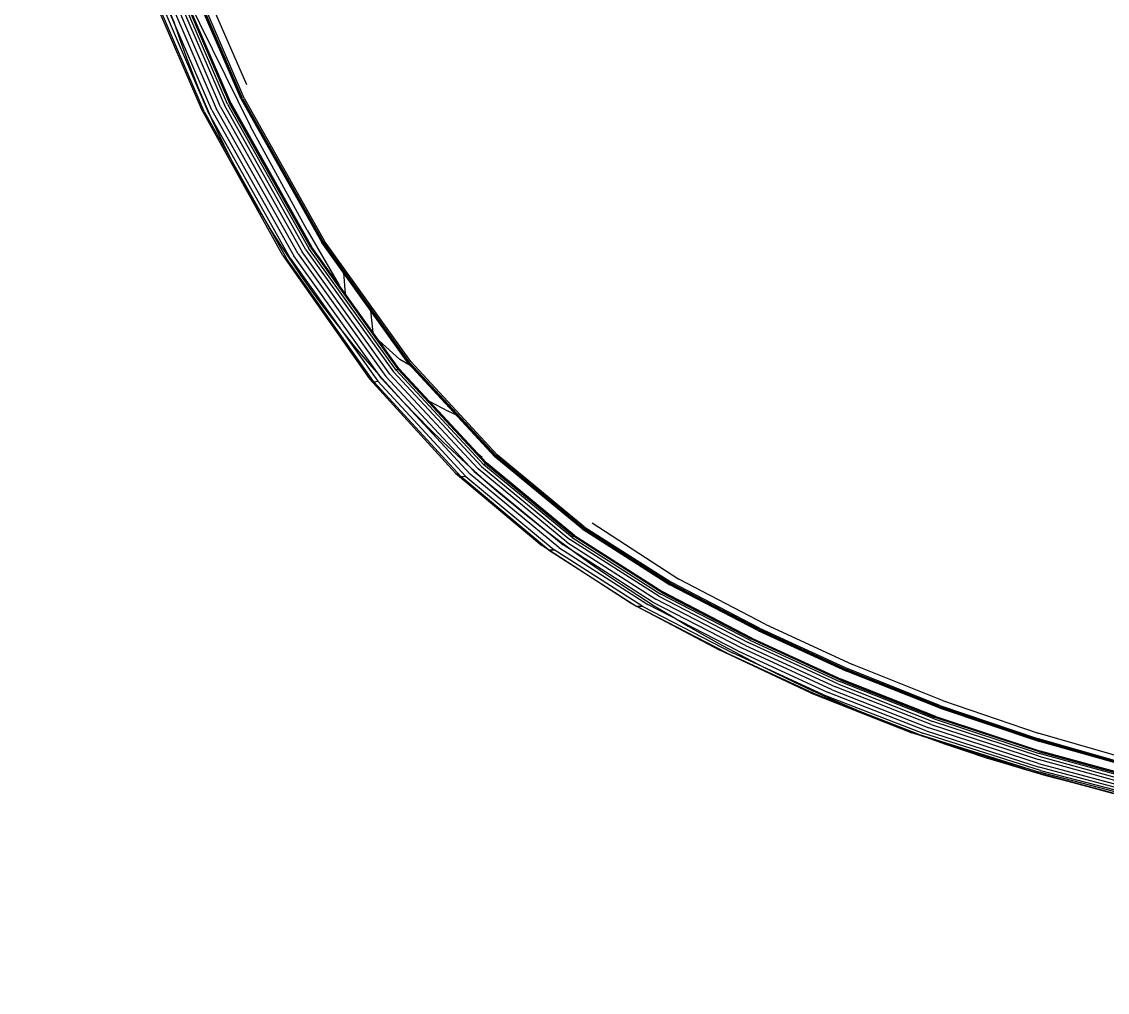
# Model space of a CAD drawing. Extents: x 526875 to 527530, y 3493038 to 3493574.
# Drawn here: x 527096.094 to 527097.031, y 3493321.945 to 3493322.784 of the extents above; entities that cross this region are included whole.
import ezdxf

# ---------------------------------------------------------------- set-up
doc = ezdxf.new("R2010")
doc.units = 0
doc.header["$LTSCALE"] = 2
doc.layers.get('0').update_dxf_attribs({"linetype": 'CONTINUOUS'})
doc.layers.add('L-WATER水景', color=5, linetype='CONTINUOUS')
doc.layers.add('W-_BOLLARD系船栓', color=4, linetype='CONTINUOUS')

# ---------------------------------------------------------------- blocks, each defined once
blk = doc.blocks.new('$matou$00000056')
at = {"color": 0, "linetype": 'Continuous'}
for p, q in [((6033.92, 1860.68, 0), (6120.73, 1833.56, 0)), ((6120.06, 1832.24, 0), (6036.95, 1858.37, 0)), ((6048.63, 1857.74, 0), (6124.83, 1833.02, 0)), ((6043, 1854.78, 0), (6120.89, 1829.86, 0)), ((6121.28, 1827.18, 0), (6047.12, 1851.24, 0)), ((6049.69, 1847.95, 0), (6121.35, 1824.48, 0)), ((6121.22, 1822.03, 0), (6051.09, 1845.14, 0)), ((6050.9, 1841.18, 0), (6120.17, 1818.28, 0)), ((6051.68, 1843.01, 0), (6120.98, 1820.1, 0)), ((6051.71, 1841.2, 0), (6120.56, 1818.4, 0)), ((6120.77, 1818.95, 0), (6051.86, 1841.77, 0)), ((6056.49, 1833.26, 0), (6120.83, 1811.49, 0)), ((6057.9, 1832.56, 0), (6121.32, 1811, 0)), ((6059.1, 1831.7, 0), (6121.66, 1810.33, 0)), ((6120.06, 1832.24, 0), (6188.04, 1806.17, 0)), ((6190.67, 1806.85, 0), (6120.73, 1833.56, 0)), ((6124.83, 1833.02, 0), (6194.44, 1805.96, 0)), ((6060.78, 1830.34, 0), (6122.11, 1809.26, 0)), ((6062.12, 1826.23, 0), (6121.75, 1805.38, 0)), ((6186.13, 1804.47, 0), (6120.89, 1829.86, 0)), ((6121.28, 1827.18, 0), (6184.55, 1802.29, 0)), ((6120.77, 1818.95, 0), (6181.16, 1794.8, 0)), ((6181.61, 1795.88, 0), (6120.98, 1820.1, 0)), ((6121.22, 1822.03, 0), (6182.31, 1797.69, 0)), ((6183.28, 1799.93, 0), (6121.35, 1824.48, 0)), ((6180.73, 1794.1, 0), (6120.17, 1818.28, 0)), ((6180.91, 1794.27, 0), (6120.56, 1818.4, 0)), ((6178.76, 1787.96, 0), (6120.83, 1811.49, 0)), ((6178.77, 1787.58, 0), (6121.32, 1811, 0)), ((6178.68, 1787.02, 0), (6121.66, 1810.33, 0)), ((6178.47, 1786.09, 0), (6122.11, 1809.26, 0)), ((6245.76, 1779.03, 0), (6188.04, 1806.17, 0)), ((6190.67, 1806.85, 0), (6249.16, 1779.34, 0)), ((6176.91, 1782.57, 0), (6121.75, 1805.38, 0)), ((6183.28, 1799.93, 0), (6238.65, 1773.46, 0)), ((6240.48, 1775.65, 0), (6184.55, 1802.29, 0)), ((6186.13, 1804.47, 0), (6242.83, 1777.61, 0)), ((6252.9, 1777.97, 0), (6194.44, 1805.96, 0)), ((6180.73, 1794.1, 0), (6235.41, 1767.89, 0)), ((6180.91, 1794.27, 0), (6235.53, 1768.06, 0)), ((6235.82, 1768.58, 0), (6181.16, 1794.8, 0)), ((6181.61, 1795.88, 0), (6236.38, 1769.62, 0)), ((6237.31, 1771.35, 0), (6182.31, 1797.69, 0)), ((6178.76, 1787.96, 0), (6232.32, 1762.1, 0)), ((6178.77, 1787.58, 0), (6232.16, 1761.76, 0)), ((6176.91, 1782.57, 0), (6228.98, 1757.26, 0)), ((6178.47, 1786.09, 0), (6231.45, 1760.39, 0)), ((6178.68, 1787.02, 0), (6231.9, 1761.24, 0)), ((6240.48, 1775.65, 0), (6292.61, 1746.36, 0)), ((6295.08, 1748.26, 0), (6242.83, 1777.61, 0)), ((6245.76, 1779.03, 0), (6298.1, 1749.66, 0)), ((6301.58, 1749.78, 0), (6249.16, 1779.34, 0)), ((6252.9, 1777.97, 0), (6305.45, 1747.85, 0)), ((6288.12, 1740.56, 0), (6236.38, 1769.62, 0)), ((6237.31, 1771.35, 0), (6289.17, 1742.22, 0)), ((6290.65, 1744.25, 0), (6238.65, 1773.46, 0)), ((6287.04, 1738.9, 0), (6235.41, 1767.89, 0)), ((6287.17, 1739.06, 0), (6235.53, 1768.06, 0)), ((6235.82, 1768.58, 0), (6287.49, 1739.56, 0)), ((6279.35, 1728.94, 0), (6228.98, 1757.26, 0)), ((6282.58, 1731.69, 0), (6231.45, 1760.39, 0)), ((6283.09, 1732.51, 0), (6231.9, 1761.24, 0)), ((6283.38, 1733, 0), (6232.16, 1761.76, 0)), ((6283.57, 1733.33, 0), (6232.32, 1762.1, 0)), ((6290.65, 1744.25, 0), (6342.45, 1711.47, 0)), ((6344.51, 1713.53, 0), (6292.61, 1746.36, 0)), ((6295.08, 1748.26, 0), (6347, 1715.44, 0)), ((6349.9, 1716.95, 0), (6298.1, 1749.66, 0)), ((6301.58, 1749.78, 0), (6353.31, 1716.96, 0)), ((6357.32, 1714.39, 0), (6305.45, 1747.85, 0)), ((6287.04, 1738.9, 0), (6338.46, 1706.37, 0)), ((6287.17, 1739.06, 0), (6338.6, 1706.53, 0)), ((6338.96, 1707, 0), (6287.49, 1739.56, 0)), ((6288.12, 1740.56, 0), (6339.66, 1707.95, 0)), ((6340.83, 1709.52, 0), (6289.17, 1742.22, 0)), ((6282.58, 1731.69, 0), (6333.44, 1699.53, 0)), ((6283.09, 1732.51, 0), (6334.01, 1700.31, 0)), ((6283.38, 1733, 0), (6334.34, 1700.78, 0)), ((6283.57, 1733.33, 0), (6334.55, 1701.09, 0)), ((6279.35, 1728.94, 0), (6329.41, 1697.09, 0)), ((6344.51, 1713.53, 0), (6396.2, 1673.08, 0)), ((6398.64, 1675.02, 0), (6347, 1715.44, 0)), ((6349.9, 1716.95, 0), (6353.31, 1716.96, 0)), ((6349.9, 1716.95, 0), (6401.33, 1676.68, 0)), ((6404.5, 1676.73, 0), (6353.31, 1716.96, 0)), ((6357.32, 1714.39, 0), (6408.38, 1673.81, 0)), ((6389.67, 1666.29, 0), (6338.46, 1706.37, 0)), ((6389.83, 1666.44, 0), (6338.6, 1706.53, 0)), ((6338.96, 1707, 0), (6390.23, 1666.88, 0)), ((6391.01, 1667.76, 0), (6339.66, 1707.95, 0)), ((6340.83, 1709.52, 0), (6392.32, 1669.24, 0)), ((6394.07, 1671.08, 0), (6342.45, 1711.47, 0)), ((6384.71, 1660.63, 0), (6334.01, 1700.31, 0)), ((6385.09, 1661.07, 0), (6334.34, 1700.78, 0)), ((6385.32, 1661.36, 0), (6334.55, 1701.09, 0)), ((6379.51, 1657.02, 0), (6329.41, 1697.09, 0)), ((6384.07, 1659.9, 0), (6333.44, 1699.53, 0)), ((6398.64, 1675.02, 0), (6450.09, 1622.89, 0)), ((6404.5, 1676.73, 0), (6401.33, 1676.68, 0)), ((6452.54, 1624.66, 0), (6401.33, 1676.68, 0)), ((6404.5, 1676.73, 0), (6408.38, 1673.81, 0)), ((6404.5, 1676.73, 0), (6455.27, 1624.93, 0)), ((6443.64, 1617.34, 0), (6392.32, 1669.24, 0)), ((6394.07, 1671.08, 0), (6445.51, 1619.05, 0)), ((6447.71, 1620.96, 0), (6396.2, 1673.08, 0)), ((6458.48, 1622.35, 0), (6408.38, 1673.81, 0)), ((6389.67, 1666.29, 0), (6389.69, 1666.29, 0)), ((6389.67, 1666.29, 0), (6440.72, 1614.64, 0)), ((6389.83, 1666.44, 0), (6389.69, 1666.29, 0)), ((6389.83, 1666.44, 0), (6390.23, 1666.88, 0)), ((6389.83, 1666.44, 0), (6440.89, 1614.78, 0)), ((6391.01, 1667.76, 0), (6390.23, 1666.88, 0)), ((6441.33, 1615.18, 0), (6390.23, 1666.88, 0)), ((6391.01, 1667.76, 0), (6442.2, 1615.99, 0)), ((6384.71, 1660.63, 0), (6384.07, 1659.9, 0)), ((6384.07, 1659.9, 0), (6434.54, 1608.79, 0)), ((6384.71, 1660.63, 0), (6385.09, 1661.07, 0)), ((6384.71, 1660.63, 0), (6435.24, 1609.46, 0)), ((6385.27, 1661.29, 0), (6385.09, 1661.07, 0)), ((6385.09, 1661.07, 0), (6435.66, 1609.86, 0)), ((6385.27, 1661.29, 0), (6385.32, 1661.36, 0)), ((6385.32, 1661.36, 0), (6435.92, 1610.13, 0)), ((6452.54, 1624.66, 0), (6455.27, 1624.93, 0)), ((6505.99, 1557.13, 0), (6455.27, 1624.93, 0)), ((6458.48, 1622.35, 0), (6455.27, 1624.93, 0)), ((6496.8, 1551.34, 0), (6445.51, 1619.05, 0)), ((6447.71, 1620.96, 0), (6499.07, 1553.09, 0)), ((6501.43, 1554.92, 0), (6450.09, 1622.89, 0)), ((6452.54, 1624.66, 0), (6503.69, 1556.68, 0)), ((6458.48, 1622.35, 0), (6508.44, 1555.01, 0)), ((6440.74, 1614.64, 0), (6440.72, 1614.64, 0)), ((6491.63, 1547.4, 0), (6440.72, 1614.64, 0)), ((6440.74, 1614.64, 0), (6440.89, 1614.78, 0)), ((6441.33, 1615.18, 0), (6440.89, 1614.78, 0)), ((6491.81, 1547.52, 0), (6440.89, 1614.78, 0)), ((6441.33, 1615.18, 0), (6442.2, 1615.99, 0)), ((6441.33, 1615.18, 0), (6492.29, 1547.88, 0)), ((6493.23, 1548.6, 0), (6442.2, 1615.99, 0)), ((6443.64, 1617.34, 0), (6494.8, 1549.8, 0)), ((6435.24, 1609.46, 0), (6434.54, 1608.79, 0)), ((6484.89, 1542.19, 0), (6434.54, 1608.79, 0)), ((6435.24, 1609.46, 0), (6435.66, 1609.86, 0)), ((6485.66, 1542.79, 0), (6435.24, 1609.46, 0)), ((6435.86, 1610.06, 0), (6435.66, 1609.86, 0)), ((6486.11, 1543.14, 0), (6435.66, 1609.86, 0)), ((6435.86, 1610.06, 0), (6435.92, 1610.13, 0)), ((6486.4, 1543.38, 0), (6435.92, 1610.13, 0)), ((6443.27, 1610.87, 0), (6445.49, 1608.34, 0)), ((6458.27, 1580.57, 0), (6462.98, 1577.66, 0)), ((6474.13, 1570.52, 0), (6462.98, 1577.66, 0)), ((6505.99, 1557.13, 0), (6503.69, 1556.68, 0)), ((6554.93, 1468.53, 0), (6503.69, 1556.68, 0)), ((6505.99, 1557.13, 0), (6508.44, 1555.01, 0)), ((6505.99, 1557.13, 0), (6557.04, 1468.86, 0)), ((6496.8, 1551.34, 0), (6547.94, 1463.91, 0)), ((6550.31, 1465.42, 0), (6499.07, 1553.09, 0)), ((6501.43, 1554.92, 0), (6552.71, 1467, 0)), ((6559.08, 1466.83, 0), (6508.44, 1555.01, 0)), ((6485.14, 1545.05, 0), (6491.23, 1540.75, 0)), ((6491.63, 1547.4, 0), (6491.64, 1547.4, 0)), ((6491.63, 1547.4, 0), (6542.42, 1460.54, 0)), ((6491.81, 1547.52, 0), (6491.64, 1547.4, 0)), ((6491.81, 1547.52, 0), (6492.29, 1547.88, 0)), ((6491.81, 1547.52, 0), (6542.61, 1460.64, 0)), ((6493.23, 1548.6, 0), (6492.29, 1547.88, 0)), ((6543.12, 1460.95, 0), (6492.29, 1547.88, 0)), ((6493.23, 1548.6, 0), (6544.14, 1461.57, 0)), ((6545.81, 1462.59, 0), (6494.8, 1549.8, 0)), ((6484.89, 1542.19, 0), (6535.19, 1456.1, 0)), ((6485.66, 1542.79, 0), (6486.11, 1543.14, 0)), ((6485.66, 1542.79, 0), (6536.01, 1456.61, 0)), ((6486.33, 1543.32, 0), (6486.11, 1543.14, 0)), ((6486.11, 1543.14, 0), (6536.5, 1456.91, 0)), ((6486.33, 1543.32, 0), (6486.4, 1543.38, 0)), ((6486.4, 1543.38, 0), (6536.81, 1457.12, 0)), ((6503.41, 1527.26, 0), (6491.23, 1540.75, 0)), ((6506.7, 1521.63, 0), (6508.23, 1506.02, 0)), ((6524.09, 1478.88, 0), (6522.94, 1493.85, 0)), ((6545.15, 1448.3, 0), (6526.56, 1487.66, 0)), ((6605.1, 1363.73, 0), (6557.04, 1468.86, 0)), ((6545.81, 1462.59, 0), (6593.54, 1358.98, 0)), ((6595.79, 1360.06, 0), (6547.94, 1463.91, 0)), ((6550.31, 1465.42, 0), (6598.27, 1361.27, 0)), ((6600.77, 1362.51, 0), (6552.71, 1467, 0)), ((6554.93, 1468.53, 0), (6603.03, 1363.69, 0)), ((6559.08, 1466.83, 0), (6607.01, 1361.52, 0)), ((6583.17, 1354.1, 0), (6536.01, 1456.61, 0)), ((6583.69, 1354.34, 0), (6536.5, 1456.91, 0)), ((6584.02, 1354.51, 0), (6536.81, 1457.12, 0)), ((6589.96, 1357.31, 0), (6542.42, 1460.54, 0)), ((6590.16, 1357.39, 0), (6542.61, 1460.64, 0)), ((6543.12, 1460.95, 0), (6590.7, 1357.64, 0)), ((6591.77, 1358.14, 0), (6544.14, 1461.57, 0)), ((6582.3, 1353.68, 0), (6535.19, 1456.1, 0)), ((6545.15, 1448.3, 0), (6578.44, 1374.13, 0)), ((6616.55, 1279.42, 0), (6578.44, 1374.13, 0)), ((6600.77, 1362.51, 0), (6642.39, 1244.84, 0)), ((6644.75, 1245.63, 0), (6603.03, 1363.69, 0)), ((6605.1, 1363.73, 0), (6646.89, 1245.3, 0)), ((6589.96, 1357.31, 0), (6631.11, 1240.93, 0)), ((6590.16, 1357.39, 0), (6631.32, 1240.99, 0)), ((6631.89, 1241.19, 0), (6590.7, 1357.64, 0)), ((6591.77, 1358.14, 0), (6633, 1241.58, 0)), ((6634.86, 1242.23, 0), (6593.54, 1358.98, 0)), ((6595.79, 1360.06, 0), (6637.2, 1243.05, 0)), ((6639.79, 1243.95, 0), (6598.27, 1361.27, 0)), ((6648.81, 1242.85, 0), (6607.01, 1361.52, 0)), ((6582.3, 1353.68, 0), (6623.11, 1238.11, 0)), ((6583.17, 1354.1, 0), (6624.02, 1238.44, 0)), ((6583.69, 1354.34, 0), (6624.56, 1238.63, 0)), ((6584.02, 1354.51, 0), (6624.91, 1238.76, 0)), ((6580.71, 1344.11, 0), (6620.97, 1231.36, 0))]:
    blk.add_line(p, q, dxfattribs=at)
at = {"layer": 'W-_BOLLARD系船栓', "elevation": 0}
blk.add_lwpolyline([(-6727.01, -15.08, 0.047361), (-6712.22, -120.4, 0.071059), (-6549.69, -364.15, 0.106743), (-4524.57, -1531.01, 0.083644), (-2645.55, -1972.48, -0.010282), (5565.87, -2012.73, -0.041262), (6105.07, -1863.2, 0.304271), (6623.1, -1179.78, 0.082265), (6714.73, -654.33), (6727.01, 59.7), (6714.73, 773.74, 0.082265), (6623.1, 1299.19, 0.256696), (6105.07, 1839.57, 0.028009), (5545.43, 1985.11, 0.02503), (-2645.55, 1949.01, 0.085737), (-4525.67, 1505.86, 0.098082), (-6474.2, 408.49, 0.055987), (-6646.53, 216.4, 0.167612), (-6727.01, -15.08)], format="xyb", dxfattribs=at)

msp = doc.modelspace()

# ---------------------------------------------------------------- block references
at = {"layer": 'L-WATER水景', "color": 8, "lineweight": 0, "xscale": 0.0015, "yscale": 0.0012, "zscale": 0.001291236534000011, "rotation": 179.4533750334647}
msp.add_blockref('$matou$00000056', (527106.17402, 3493324.24784), dxfattribs=at)

doc.saveas('drawing.dxf')
